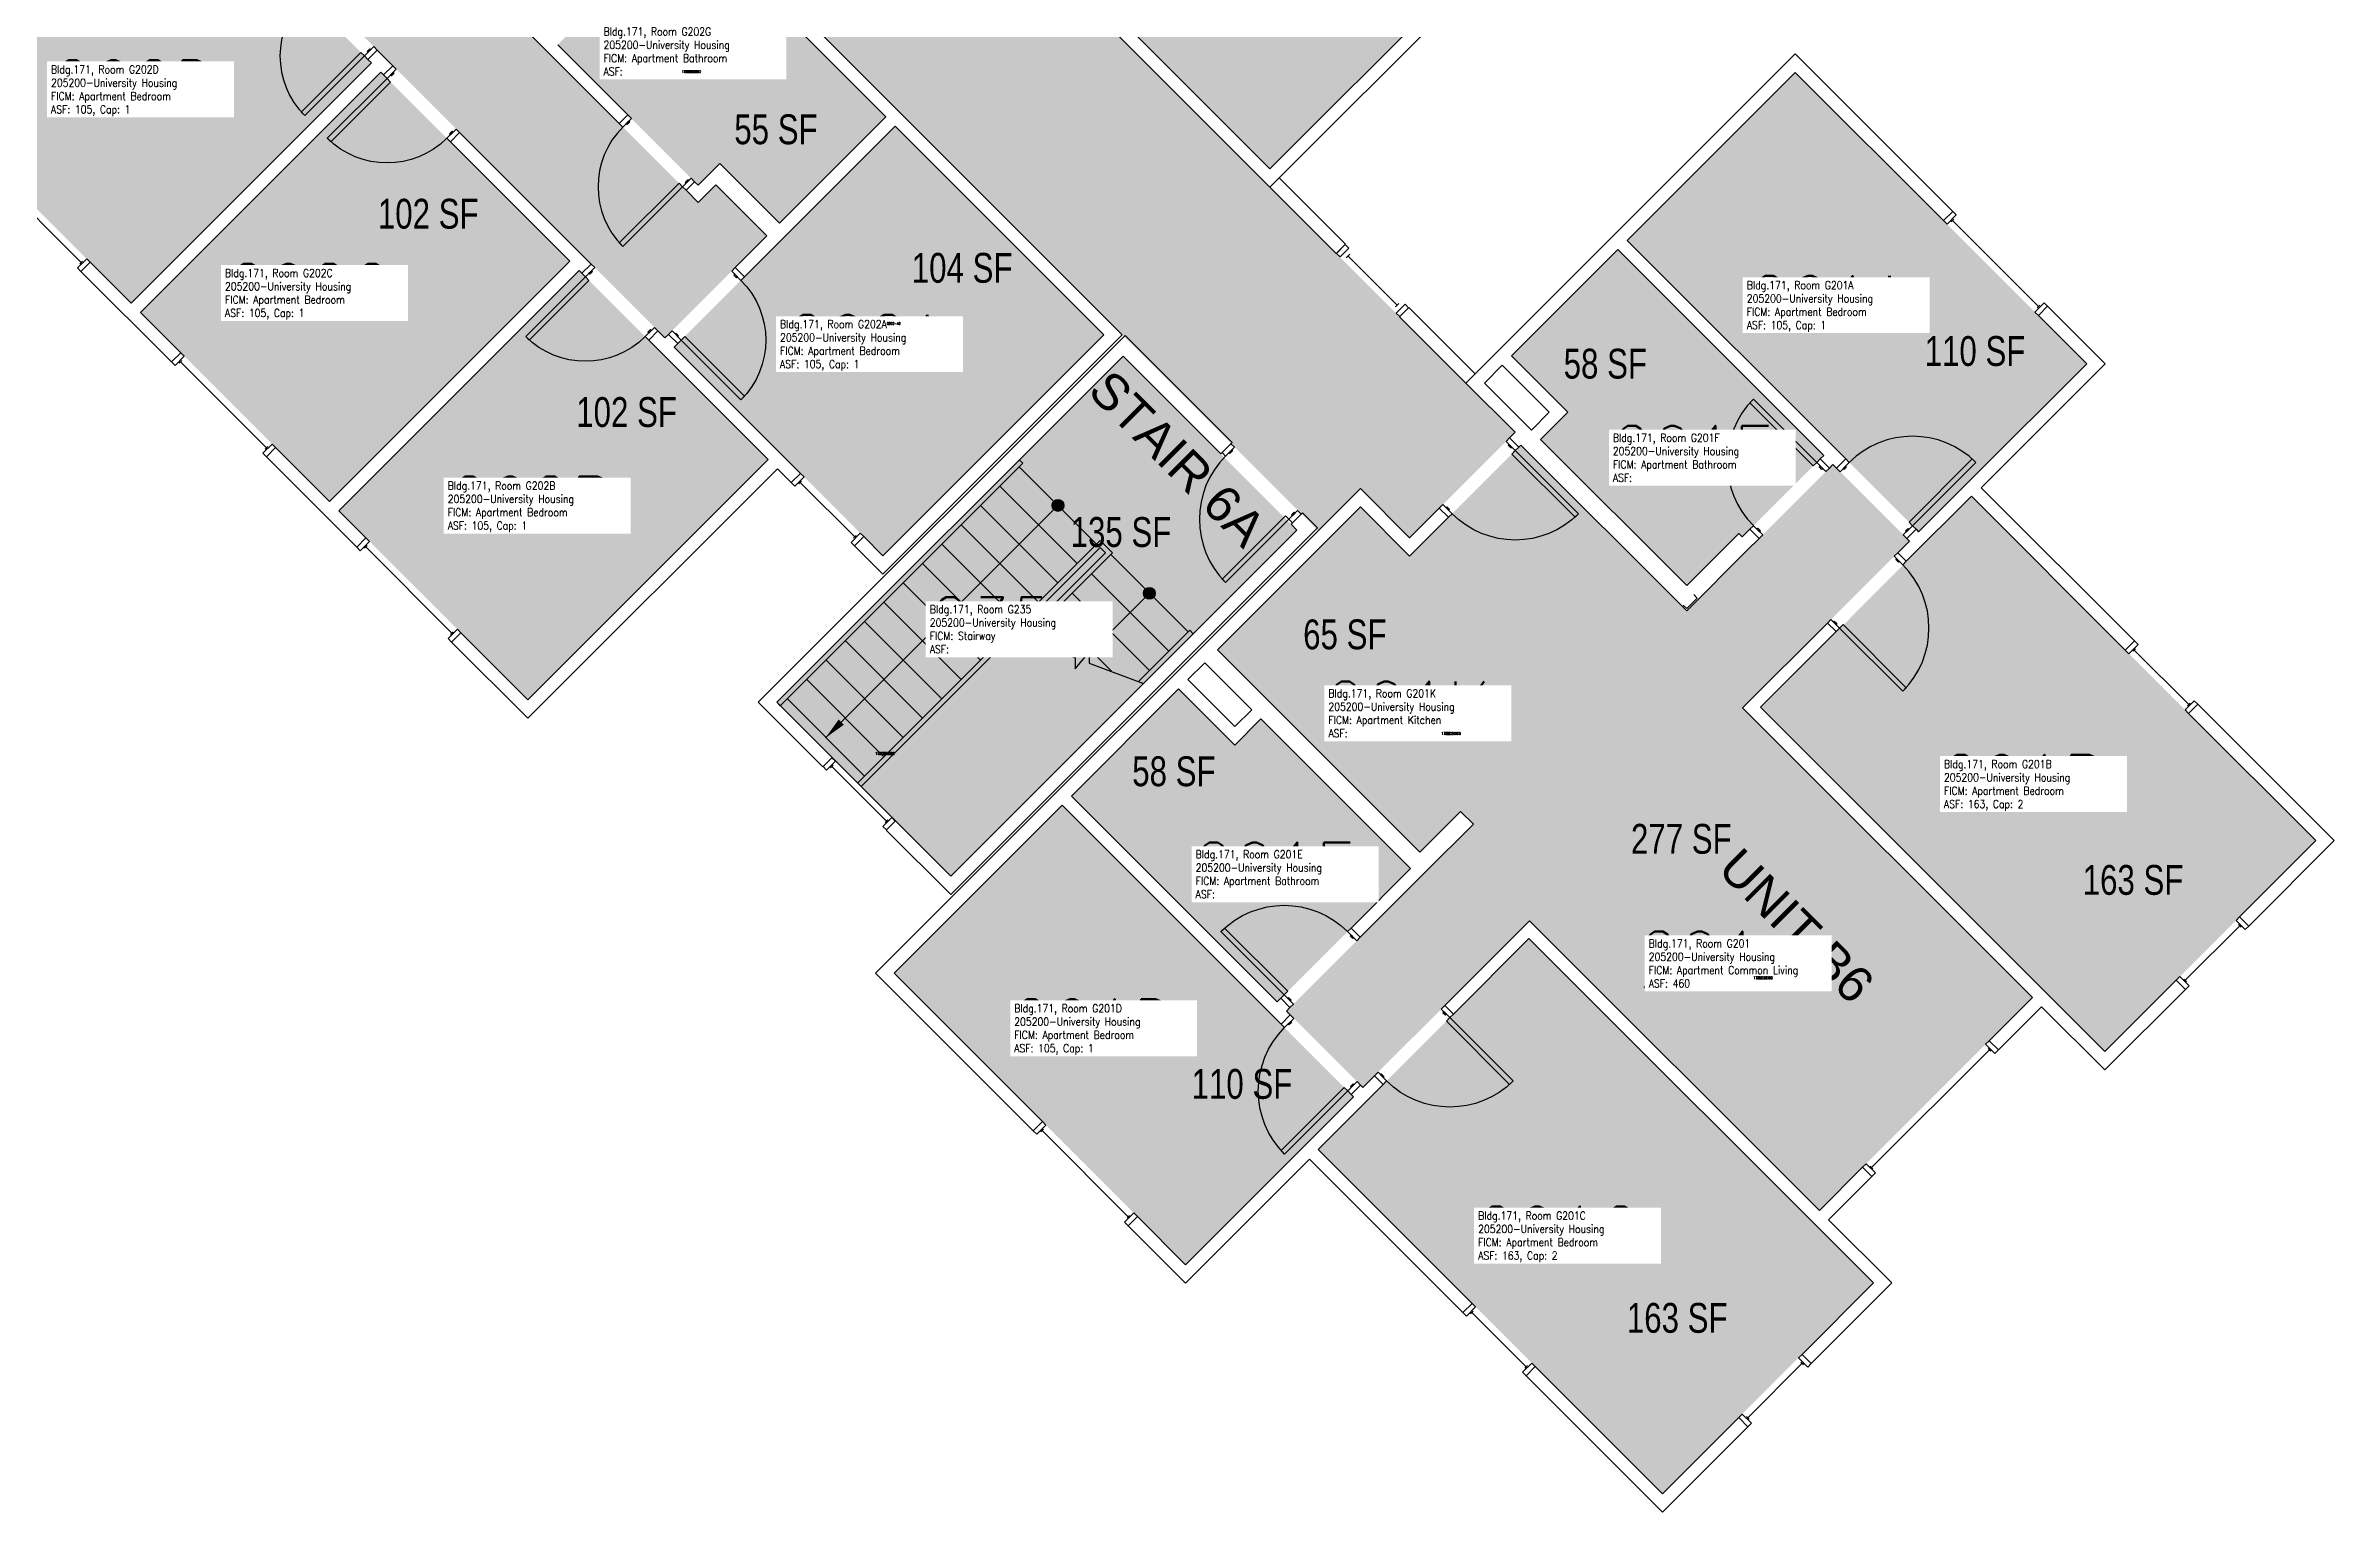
# Model space of a CAD drawing. Header units: inches. Extents: x 1063 to 4030, y -1482 to 1605.
# Drawn here: x 1841 to 2762, y -1482 to -892 of the extents above; entities that cross this region are included whole.
import ezdxf
from ezdxf.enums import TextEntityAlignment as Align

# ---------------------------------------------------------------- set-up
doc = ezdxf.new("R2010")
doc.units = ezdxf.units.IN
doc.header["$LTSCALE"] = 192
doc.header["$MEASUREMENT"] = 0
for name, color, linetype in [('A-AREA-IDEN', 1, 'Continuous'), ('A-DOOR', 2, 'Continuous'), ('A-FLOR', 3, 'Continuous'), ('A-GLAZ', 1, 'Continuous'), ('A-IDEN-RNUM', 7, 'Continuous'), ('A-IDEN-SNUM', 4, 'Continuous'), ('A-IDEN-VNUM', 4, 'Continuous'), ('A-WALL', 5, 'Continuous'), ('AREA-TEXT', 3, 'Continuous'), ('Rooms-Category-Color', 7, 'Continuous'), ('Rooms-College-Color', 7, 'Continuous'), ('Rooms-Department-Color', 7, 'Continuous'), ('Rooms-Division-Color', 7, 'Continuous'), ('Rooms-Information', 7, 'Continuous')]:
    doc.layers.add(name, color=color, linetype=linetype)
doc.styles.add('AREA', font='arial.ttf', dxfattribs={"width": 0.75, "height": 12})
doc.styles.add('DIMS', font='arial.ttf')
doc.styles.add('ROOMSNUMBER', font='txt.shx', dxfattribs={"height": 0.03})
doc.styles.add('ROOMVNUMBER', font='simplex.shx', dxfattribs={"width": 0.85})
doc.styles.get("Standard").update_dxf_attribs({"font": 'arial.ttf'})
doc.dimstyles.new('NBA 2004', dxfattribs={"dimscale": 48, "dimtxt": 0.09375, "dimasz": 0.09375, "dimexe": 0.125, "dimexo": 0.125, "dimgap": 0.0625, "dimtad": 1, "dimdec": 3, "dimzin": 3, "dimdsep": 46, "dimlunit": 4, "dimtxsty": 'DIMS', "dimblk": 'ARCHTICK', "dimcen": 0.09375, "dimdle": 0.125, "dimclrd": 256, "dimclre": 256, "dimclrt": 2, "dimadec": 0, "dimazin": 0, "dimtfac": 0.75, "dimtdec": 3, "dimtmove": 2, "dimatfit": 2, "dimfxl": 1, "dimfrac": 2, "dimtolj": 1, "dimtzin": 0, "dimlwd": -1, "dimlwe": -1, "dimarcsym": 0})

# ---------------------------------------------------------------- blocks, each defined once
blk = doc.blocks.new('_ArchTick')
at = {"color": 0, "linetype": 'ByBlock', "const_width": 0.15}
blk.add_lwpolyline([(-0.5, -0.5), (0.5, 0.5)], dxfattribs=at)

msp = doc.modelspace()

# ---------------------------------------------------------------- hatches: boundary and pattern name
at = {"layer": 'A-FLOR'}
h = msp.add_hatch(color=256, dxfattribs=at)
h.paths.add_polyline_path([(2250.61, -1076.39), (2248.79, -1074.57, 0.25479), (2246.6, -1075.21), (2249.97, -1078.58, 0.25479)])
h.paths.add_polyline_path([(2248.79, -1074.57), (2250.61, -1076.39, 0.294533)])
h.paths.add_polyline_path([(2248.29, -1076.89), (2246.6, -1075.21, 0.414214), (2246.6, -1078.58)])
h.paths.add_polyline_path([(2249.97, -1078.58), (2248.29, -1076.89), (2246.6, -1078.58, 0.414214)])
h = msp.add_hatch(color=256, dxfattribs=at)
h.paths.add_polyline_path([(2287.38, -1111.75), (2285.56, -1109.92, 0.25479), (2283.37, -1110.57), (2286.74, -1113.93, 0.25479)])
h.paths.add_polyline_path([(2285.56, -1109.92), (2287.38, -1111.75, 0.294533)])
h.paths.add_polyline_path([(2285.06, -1112.25), (2283.37, -1110.57, 0.414214), (2283.37, -1113.93)])
h.paths.add_polyline_path([(2286.74, -1113.93), (2285.06, -1112.25), (2283.37, -1113.93, 0.414214)])
at = {"layer": 'Rooms-Category-Color', "true_color": 0xadadad}
for points in [[(1455.35, -189.39), (1460.61, -184.13), (1514.75, -129.99), (1746.97, -362.21), (1764.65, -344.53), (1822.86, -402.74), (1805.18, -420.42), (1892.5, -507.74), (1910.18, -490.06), (1951.98, -531.87), (1934.31, -549.55), (2432.22, -1047.46), (2389.79, -1089.89), (2369.99, -1070.09), (2352.98, -1087.11), (2346.3, -1080.38), (1874.91, -608.95), (1857.23, -626.62), (1815.42, -584.82), (1833.1, -567.14), (1745.78, -479.82), (1728.11, -497.5), (1669.89, -439.28), (1687.57, -421.61)], [(2135.15, -1156.09), (2205.15, -1226.09), (2344.45, -1086.79), (2274.45, -1016.79)]]:
    msp.add_hatch(color=253, dxfattribs=at).paths.add_polyline_path(points)
at = {"layer": 'Rooms-Category-Color', "true_color": 0x728ef3}
for points in [[(1907.31, -648.77), (1874.64, -616.1), (1856.96, -633.78), (1811.71, -588.52), (1810.3, -589.94), (1806.85, -586.49), (1825.94, -567.4), (1808.99, -550.45), (1754.72, -604.72), (1771.67, -621.67), (1779.98, -613.36), (1783.42, -616.81), (1771.67, -628.56), (1751.27, -608.17), (1634.51, -724.93), (1730.33, -820.74), (1815.89, -735.18), (2090.15, -1009.45), (2131.17, -968.44), (2110.57, -947.85), (2103.5, -954.92), (1978.29, -829.7), (1985.36, -822.63), (1964.76, -802.04), (1954.96, -811.84), (1934.01, -790.89), (1939.14, -785.76), (1859.85, -706.48), (1902.54, -663.8), (1897.41, -658.67)], [(2338.53, -768.51), (2249.61, -857.43), (2333.58, -941.4), (2422.5, -852.48)], [(1895.97, -822.69), (1972.07, -898.79), (1875.37, -995.49), (1799.27, -919.39)], [(2098.54, -840), (2179.08, -920.54), (2136.3, -963.32), (2112.25, -939.27), (2103.5, -948.03), (2047.01, -891.53)], [(1975.78, -902.51), (2051.89, -978.61), (1955.19, -1075.3), (1879.09, -999.2)], [(2544.92, -902.59), (2477.3, -970.21), (2565.34, -1058.25), (2594.59, -1087.5), (2662.21, -1019.88)], [(2093.87, -1013.17), (2182.79, -924.25), (2266.76, -1008.22), (2177.84, -1097.14)], [(2473.59, -973.92), (2556.41, -1056.74), (2523.61, -1089.53), (2522.2, -1088.12), (2501.26, -1109.06), (2442.48, -1050.29), (2453.41, -1039.35), (2430.79, -1016.72), (2474.65, -972.85)], [(2055.6, -982.32), (2131.7, -1058.42), (2035, -1155.12), (1958.9, -1079.02)], [(2560.12, -1060.45), (2590.87, -1091.21), (2523.77, -1158.31), (2640.36, -1274.9), (2554.64, -1360.62), (2438.05, -1244.03), (2370.96, -1311.12), (2340.21, -1280.36), (2415.42, -1205.14), (2410.3, -1200.02), (2451.4, -1158.92), (2389.79, -1097.31), (2434.52, -1052.58), (2501.25, -1119.31)], [(2615.79, -1073.2), (2531.46, -1158.05), (2669.53, -1296.64), (2754.38, -1211.79)], [(2312.45, -1135.05), (2369.99, -1077.51), (2451.4, -1158.92), (2393.86, -1216.46)], [(2296.8, -1150.71), (2253.68, -1193.83), (2336.5, -1276.65), (2390.15, -1223), (2329.95, -1162.81), (2319.43, -1173.34)], [(2249.96, -1197.55), (2182.35, -1265.16), (2299.64, -1382.45), (2367.25, -1314.84)], [(2437.79, -1251.2), (2352.94, -1336.05), (2491.53, -1474.64), (2576.38, -1389.79)]]:
    msp.add_hatch(color=171, dxfattribs=at).paths.add_polyline_path(points)
at = {"layer": 'Rooms-College-Color', "true_color": 0xadadad}
for points in [[(1455.35, -189.39), (1460.61, -184.13), (1514.75, -129.99), (1746.97, -362.21), (1764.65, -344.53), (1822.86, -402.74), (1805.18, -420.42), (1892.5, -507.74), (1910.18, -490.06), (1951.98, -531.87), (1934.31, -549.55), (2432.22, -1047.46), (2389.79, -1089.89), (2369.99, -1070.09), (2352.98, -1087.11), (2346.3, -1080.38), (1874.91, -608.95), (1857.23, -626.62), (1815.42, -584.82), (1833.1, -567.14), (1745.78, -479.82), (1728.11, -497.5), (1669.89, -439.28), (1687.57, -421.61)], [(1907.31, -648.77), (1874.64, -616.1), (1856.96, -633.78), (1811.71, -588.52), (1810.3, -589.94), (1806.85, -586.49), (1825.94, -567.4), (1808.99, -550.45), (1754.72, -604.72), (1771.67, -621.67), (1779.98, -613.36), (1783.42, -616.81), (1771.67, -628.56), (1751.27, -608.17), (1634.51, -724.93), (1730.33, -820.74), (1815.89, -735.18), (2090.15, -1009.45), (2131.17, -968.44), (2110.57, -947.85), (2103.5, -954.92), (1978.29, -829.7), (1985.36, -822.63), (1964.76, -802.04), (1954.96, -811.84), (1934.01, -790.89), (1939.14, -785.76), (1859.85, -706.48), (1902.54, -663.8), (1897.41, -658.67)], [(2338.53, -768.51), (2249.61, -857.43), (2333.58, -941.4), (2422.5, -852.48)], [(1895.97, -822.69), (1972.07, -898.79), (1875.37, -995.49), (1799.27, -919.39)], [(2098.54, -840), (2179.08, -920.54), (2136.3, -963.32), (2112.25, -939.27), (2103.5, -948.03), (2047.01, -891.53)], [(1975.78, -902.51), (2051.89, -978.61), (1955.19, -1075.3), (1879.09, -999.2)], [(2544.92, -902.59), (2477.3, -970.21), (2565.34, -1058.25), (2594.59, -1087.5), (2662.21, -1019.88)], [(2093.87, -1013.17), (2182.79, -924.25), (2266.76, -1008.22), (2177.84, -1097.14)], [(2473.59, -973.92), (2556.41, -1056.74), (2523.61, -1089.53), (2522.2, -1088.12), (2501.26, -1109.06), (2442.48, -1050.29), (2453.41, -1039.35), (2430.79, -1016.72), (2474.65, -972.85)], [(2055.6, -982.32), (2131.7, -1058.42), (2035, -1155.12), (1958.9, -1079.02)], [(2135.15, -1156.09), (2205.15, -1226.09), (2344.45, -1086.79), (2274.45, -1016.79)], [(2560.12, -1060.45), (2590.87, -1091.21), (2523.77, -1158.31), (2640.36, -1274.9), (2554.64, -1360.62), (2438.05, -1244.03), (2370.96, -1311.12), (2340.21, -1280.36), (2415.42, -1205.14), (2410.3, -1200.02), (2451.4, -1158.92), (2389.79, -1097.31), (2434.52, -1052.58), (2501.25, -1119.31)], [(2615.79, -1073.2), (2531.46, -1158.05), (2669.53, -1296.64), (2754.38, -1211.79)], [(2312.45, -1135.05), (2369.99, -1077.51), (2451.4, -1158.92), (2393.86, -1216.46)], [(2296.8, -1150.71), (2253.68, -1193.83), (2336.5, -1276.65), (2390.15, -1223), (2329.95, -1162.81), (2319.43, -1173.34)], [(2249.96, -1197.55), (2182.35, -1265.16), (2299.64, -1382.45), (2367.25, -1314.84)], [(2437.79, -1251.2), (2352.94, -1336.05), (2491.53, -1474.64), (2576.38, -1389.79)]]:
    msp.add_hatch(color=253, dxfattribs=at).paths.add_polyline_path(points)
at = {"layer": 'Rooms-Department-Color', "true_color": 0xacacac}
for points in [[(1455.35, -189.39), (1460.61, -184.13), (1514.75, -129.99), (1746.97, -362.21), (1764.65, -344.53), (1822.86, -402.74), (1805.18, -420.42), (1892.5, -507.74), (1910.18, -490.06), (1951.98, -531.87), (1934.31, -549.55), (2432.22, -1047.46), (2389.79, -1089.89), (2369.99, -1070.09), (2352.98, -1087.11), (2346.3, -1080.38), (1874.91, -608.95), (1857.23, -626.62), (1815.42, -584.82), (1833.1, -567.14), (1745.78, -479.82), (1728.11, -497.5), (1669.89, -439.28), (1687.57, -421.61)], [(2135.15, -1156.09), (2205.15, -1226.09), (2344.45, -1086.79), (2274.45, -1016.79)]]:
    msp.add_hatch(color=253, dxfattribs=at).paths.add_polyline_path(points)
at = {"layer": 'Rooms-Department-Color', "true_color": 0x604aed}
for points in [[(1907.31, -648.77), (1874.64, -616.1), (1856.96, -633.78), (1811.71, -588.52), (1810.3, -589.94), (1806.85, -586.49), (1825.94, -567.4), (1808.99, -550.45), (1754.72, -604.72), (1771.67, -621.67), (1779.98, -613.36), (1783.42, -616.81), (1771.67, -628.56), (1751.27, -608.17), (1634.51, -724.93), (1730.33, -820.74), (1815.89, -735.18), (2090.15, -1009.45), (2131.17, -968.44), (2110.57, -947.85), (2103.5, -954.92), (1978.29, -829.7), (1985.36, -822.63), (1964.76, -802.04), (1954.96, -811.84), (1934.01, -790.89), (1939.14, -785.76), (1859.85, -706.48), (1902.54, -663.8), (1897.41, -658.67)], [(2338.53, -768.51), (2249.61, -857.43), (2333.58, -941.4), (2422.5, -852.48)], [(1895.97, -822.69), (1972.07, -898.79), (1875.37, -995.49), (1799.27, -919.39)], [(2098.54, -840), (2179.08, -920.54), (2136.3, -963.32), (2112.25, -939.27), (2103.5, -948.03), (2047.01, -891.53)], [(1975.78, -902.51), (2051.89, -978.61), (1955.19, -1075.3), (1879.09, -999.2)], [(2544.92, -902.59), (2477.3, -970.21), (2565.34, -1058.25), (2594.59, -1087.5), (2662.21, -1019.88)], [(2093.87, -1013.17), (2182.79, -924.25), (2266.76, -1008.22), (2177.84, -1097.14)], [(2473.59, -973.92), (2556.41, -1056.74), (2523.61, -1089.53), (2522.2, -1088.12), (2501.26, -1109.06), (2442.48, -1050.29), (2453.41, -1039.35), (2430.79, -1016.72), (2474.65, -972.85)], [(2055.6, -982.32), (2131.7, -1058.42), (2035, -1155.12), (1958.9, -1079.02)], [(2560.12, -1060.45), (2590.87, -1091.21), (2523.77, -1158.31), (2640.36, -1274.9), (2554.64, -1360.62), (2438.05, -1244.03), (2370.96, -1311.12), (2340.21, -1280.36), (2415.42, -1205.14), (2410.3, -1200.02), (2451.4, -1158.92), (2389.79, -1097.31), (2434.52, -1052.58), (2501.25, -1119.31)], [(2615.79, -1073.2), (2531.46, -1158.05), (2669.53, -1296.64), (2754.38, -1211.79)], [(2312.45, -1135.05), (2369.99, -1077.51), (2451.4, -1158.92), (2393.86, -1216.46)], [(2296.8, -1150.71), (2253.68, -1193.83), (2336.5, -1276.65), (2390.15, -1223), (2329.95, -1162.81), (2319.43, -1173.34)], [(2249.96, -1197.55), (2182.35, -1265.16), (2299.64, -1382.45), (2367.25, -1314.84)], [(2437.79, -1251.2), (2352.94, -1336.05), (2491.53, -1474.64), (2576.38, -1389.79)]]:
    msp.add_hatch(color=173, dxfattribs=at).paths.add_polyline_path(points)
at = {"layer": 'Rooms-Division-Color', "true_color": 0xadadad}
for points in [[(1455.35, -189.39), (1460.61, -184.13), (1514.75, -129.99), (1746.97, -362.21), (1764.65, -344.53), (1822.86, -402.74), (1805.18, -420.42), (1892.5, -507.74), (1910.18, -490.06), (1951.98, -531.87), (1934.31, -549.55), (2432.22, -1047.46), (2389.79, -1089.89), (2369.99, -1070.09), (2352.98, -1087.11), (2346.3, -1080.38), (1874.91, -608.95), (1857.23, -626.62), (1815.42, -584.82), (1833.1, -567.14), (1745.78, -479.82), (1728.11, -497.5), (1669.89, -439.28), (1687.57, -421.61)], [(2135.15, -1156.09), (2205.15, -1226.09), (2344.45, -1086.79), (2274.45, -1016.79)]]:
    msp.add_hatch(color=253, dxfattribs=at).paths.add_polyline_path(points)
at = {"layer": 'Rooms-Division-Color', "true_color": 0x604aed}
for points in [[(1907.31, -648.77), (1874.64, -616.1), (1856.96, -633.78), (1811.71, -588.52), (1810.3, -589.94), (1806.85, -586.49), (1825.94, -567.4), (1808.99, -550.45), (1754.72, -604.72), (1771.67, -621.67), (1779.98, -613.36), (1783.42, -616.81), (1771.67, -628.56), (1751.27, -608.17), (1634.51, -724.93), (1730.33, -820.74), (1815.89, -735.18), (2090.15, -1009.45), (2131.17, -968.44), (2110.57, -947.85), (2103.5, -954.92), (1978.29, -829.7), (1985.36, -822.63), (1964.76, -802.04), (1954.96, -811.84), (1934.01, -790.89), (1939.14, -785.76), (1859.85, -706.48), (1902.54, -663.8), (1897.41, -658.67)], [(2338.53, -768.51), (2249.61, -857.43), (2333.58, -941.4), (2422.5, -852.48)], [(1895.97, -822.69), (1972.07, -898.79), (1875.37, -995.49), (1799.27, -919.39)], [(2098.54, -840), (2179.08, -920.54), (2136.3, -963.32), (2112.25, -939.27), (2103.5, -948.03), (2047.01, -891.53)], [(1975.78, -902.51), (2051.89, -978.61), (1955.19, -1075.3), (1879.09, -999.2)], [(2544.92, -902.59), (2477.3, -970.21), (2565.34, -1058.25), (2594.59, -1087.5), (2662.21, -1019.88)], [(2093.87, -1013.17), (2182.79, -924.25), (2266.76, -1008.22), (2177.84, -1097.14)], [(2473.59, -973.92), (2556.41, -1056.74), (2523.61, -1089.53), (2522.2, -1088.12), (2501.26, -1109.06), (2442.48, -1050.29), (2453.41, -1039.35), (2430.79, -1016.72), (2474.65, -972.85)], [(2055.6, -982.32), (2131.7, -1058.42), (2035, -1155.12), (1958.9, -1079.02)], [(2560.12, -1060.45), (2590.87, -1091.21), (2523.77, -1158.31), (2640.36, -1274.9), (2554.64, -1360.62), (2438.05, -1244.03), (2370.96, -1311.12), (2340.21, -1280.36), (2415.42, -1205.14), (2410.3, -1200.02), (2451.4, -1158.92), (2389.79, -1097.31), (2434.52, -1052.58), (2501.25, -1119.31)], [(2615.79, -1073.2), (2531.46, -1158.05), (2669.53, -1296.64), (2754.38, -1211.79)], [(2312.45, -1135.05), (2369.99, -1077.51), (2451.4, -1158.92), (2393.86, -1216.46)], [(2296.8, -1150.71), (2253.68, -1193.83), (2336.5, -1276.65), (2390.15, -1223), (2329.95, -1162.81), (2319.43, -1173.34)], [(2249.96, -1197.55), (2182.35, -1265.16), (2299.64, -1382.45), (2367.25, -1314.84)], [(2437.79, -1251.2), (2352.94, -1336.05), (2491.53, -1474.64), (2576.38, -1389.79)]]:
    msp.add_hatch(color=173, dxfattribs=at).paths.add_polyline_path(points)

# ---------------------------------------------------------------- linework, layer by layer
at = {"layer": 'A-DOOR'}
for points in [[(1972.95, -892.25), (1974.37, -893.67), (1970.66, -897.38), (1969.24, -895.96)], [(1971.72, -893.49), (1971.36, -893.14), (1970.3, -894.2), (1970.66, -894.55)], [(1969.24, -895.96), (1967.83, -894.55), (1943.79, -918.59), (1945.2, -920.01)], [(1982.06, -901.36), (1980.64, -899.94), (1976.93, -903.65), (1978.35, -905.07)], [(1978.35, -905.07), (1979.76, -906.48), (1955.72, -930.52), (1954.3, -929.11)], [(1980.82, -902.59), (1981.17, -902.95), (1980.11, -904.01), (1979.76, -903.65)], [(2076.63, -921.15), (2075.22, -919.74), (2071.77, -923.19), (2073.19, -924.6)], [(2006.1, -925.4), (2007.51, -926.81), (2003.8, -930.52), (2002.39, -929.11)], [(2004.86, -926.63), (2004.51, -926.28), (2003.45, -927.34), (2003.8, -927.7)], [(2075.66, -922.13), (2076.02, -922.48), (2074.95, -923.54), (2074.6, -923.19)], [(2097.23, -948.64), (2095.81, -947.23), (2071.77, -971.27), (2073.19, -972.69)], [(2100.68, -945.2), (2102.09, -946.61), (2098.64, -950.06), (2097.23, -948.64)], [(2099.7, -946.17), (2099.35, -945.82), (2098.29, -946.88), (2098.64, -947.23)], [(2058.16, -984.88), (2059.57, -986.3), (2035.53, -1010.34), (2034.12, -1008.92)], [(2061.87, -981.17), (2060.46, -979.76), (2056.75, -983.47), (2058.16, -984.88)], [(2060.64, -982.41), (2060.99, -982.76), (2059.93, -983.82), (2059.57, -983.47)], [(2117.03, -982.58), (2118.44, -981.17), (2122.15, -984.88), (2120.74, -986.3)], [(2118.26, -983.82), (2117.91, -984.18), (2118.97, -985.24), (2119.33, -984.88)], [(2085.91, -1005.21), (2087.33, -1006.63), (2083.62, -1010.34), (2082.2, -1008.92)], [(2084.68, -1006.45), (2084.32, -1006.1), (2083.26, -1007.16), (2083.62, -1007.51)], [(2092.99, -1006.63), (2091.57, -1008.04), (2095.28, -1011.75), (2096.7, -1010.34)], [(2094.22, -1007.86), (2094.58, -1007.51), (2095.64, -1008.57), (2095.28, -1008.92)], [(2096.7, -1010.34), (2098.11, -1008.92), (2122.15, -1032.97), (2120.74, -1034.38)], [(2553.58, -1059.57), (2552.16, -1060.99), (2526.71, -1035.53), (2528.12, -1034.12)], [(2428.6, -1051.09), (2430.01, -1049.67), (2433.72, -1053.38), (2432.31, -1054.8)], [(2319.26, -1053.47), (2317.85, -1052.06), (2314.31, -1055.59), (2315.73, -1057.01)], [(2318.2, -1054.53), (2318.56, -1054.88), (2317.49, -1055.94), (2317.14, -1055.59)], [(2429.83, -1052.32), (2429.48, -1052.68), (2430.54, -1053.74), (2430.89, -1053.38)], [(2432.31, -1054.8), (2430.89, -1056.21), (2456.35, -1081.67), (2457.76, -1080.25)], [(2557.29, -1063.28), (2558.7, -1061.87), (2554.99, -1058.16), (2553.58, -1059.57)], [(2562.97, -1063.3), (2561.55, -1061.89), (2565.26, -1058.18), (2566.68, -1059.59)], [(2592.13, -1085.05), (2590.72, -1083.63), (2616.18, -1058.18), (2617.59, -1059.59)], [(2556.05, -1062.05), (2555.7, -1062.4), (2554.64, -1061.34), (2554.99, -1060.99)], [(2564.2, -1062.07), (2564.56, -1062.42), (2565.62, -1061.36), (2565.26, -1061.01)], [(2403.14, -1076.54), (2401.73, -1077.96), (2405.44, -1081.67), (2406.85, -1080.25)], [(2341.18, -1082.46), (2339.77, -1081.05), (2314.31, -1106.5), (2315.73, -1107.92)], [(2344.72, -1078.93), (2346.13, -1080.34), (2342.6, -1083.88), (2341.18, -1082.46)], [(2343.66, -1079.99), (2343.3, -1079.63), (2342.24, -1080.69), (2342.6, -1081.05)], [(2404.38, -1077.78), (2404.73, -1077.43), (2405.79, -1078.49), (2405.44, -1078.84)], [(2531.83, -1088.74), (2530.42, -1090.15), (2526.71, -1086.44), (2528.12, -1085.03)], [(2530.6, -1087.5), (2530.95, -1087.15), (2529.89, -1086.09), (2529.54, -1086.44)], [(2588.42, -1088.76), (2589.84, -1090.17), (2593.55, -1086.46), (2592.13, -1085.05)], [(2589.66, -1087.52), (2589.31, -1087.17), (2590.37, -1086.11), (2590.72, -1086.46)], [(2584.76, -1097.33), (2586.18, -1095.91), (2589.62, -1099.36), (2588.21, -1100.78)], [(2585.73, -1098.3), (2585.38, -1098.65), (2586.44, -1099.72), (2586.8, -1099.36)], [(2559.31, -1122.78), (2557.89, -1124.2), (2561.34, -1127.65), (2562.75, -1126.23)], [(2560.28, -1123.76), (2560.63, -1123.4), (2561.69, -1124.46), (2561.34, -1124.82)], [(2562.75, -1126.23), (2564.17, -1124.82), (2589.62, -1150.27), (2588.21, -1151.69)], [(2339.32, -1273.82), (2340.74, -1272.41), (2315.28, -1246.95), (2313.87, -1248.37)], [(2368.49, -1252.08), (2369.91, -1250.67), (2366.19, -1246.95), (2364.78, -1248.37)], [(2367.25, -1250.84), (2366.9, -1251.2), (2365.84, -1250.14), (2366.19, -1249.78)], [(2343.04, -1277.54), (2341.62, -1278.95), (2337.91, -1275.24), (2339.32, -1273.82)], [(2341.8, -1276.3), (2342.15, -1275.95), (2341.09, -1274.89), (2340.74, -1275.24)], [(2402.52, -1279.57), (2403.94, -1278.15), (2407.39, -1281.6), (2405.97, -1283.01)], [(2343.16, -1283.32), (2341.75, -1281.9), (2338.03, -1285.62), (2339.45, -1287.03)], [(2341.92, -1284.56), (2342.28, -1284.91), (2341.22, -1285.97), (2340.86, -1285.62)], [(2403.5, -1280.54), (2403.14, -1280.89), (2404.2, -1281.95), (2404.56, -1281.6)], [(2405.97, -1283.01), (2404.56, -1284.43), (2430.01, -1309.88), (2431.43, -1308.47)], [(2377.07, -1305.02), (2375.65, -1306.44), (2379.1, -1309.88), (2380.52, -1308.47)], [(2378.04, -1305.99), (2378.39, -1305.64), (2379.46, -1306.7), (2379.1, -1307.06)], [(2364.9, -1312.49), (2363.49, -1311.07), (2338.03, -1336.53), (2339.45, -1337.94)], [(2368.62, -1308.77), (2370.03, -1310.19), (2366.32, -1313.9), (2364.9, -1312.49)], [(2367.38, -1310.01), (2367.03, -1309.66), (2365.97, -1310.72), (2366.32, -1311.07)]]:
    msp.add_lwpolyline(points, close=True, dxfattribs=at)
for centre, radius, start, end in [((1969.24, -895.96), 34, 135, 225), ((2097.23, -948.64), 34, 135, 225), ((2553.58, -1059.57), 36, 135, 225), ((2592.13, -1085.05), 36, 45, 135), ((2341.18, -1082.46), 36, 135, 225), ((2562.75, -1126.23), 36, 315, 45)]:
    msp.add_arc(centre, radius, start, end, dxfattribs=at)
at = {"layer": 'A-DOOR', "extrusion": (0, 0, -1)}
for centre, radius, start, end in [((-1978.35, -905.07), 34, 225, 315), ((-2096.7, -1010.34), 34, 135, 225), ((-2058.16, -984.88), 34, 225, 315), ((-2432.31, -1054.8), 36, 225, 315), ((-2339.32, -1273.82), 36, 45, 135), ((-2364.9, -1312.49), 36, 315, 45), ((-2405.97, -1283.01), 36, 225, 315)]:
    msp.add_arc(centre, radius, start, end, dxfattribs=at)
at = {"layer": 'A-FLOR'}
for p, q in [((2234.14, -1059.92), (2232.73, -1058.51)), ((2234.14, -1059.92), (2136.56, -1157.5)), ((2263.84, -1092.45), (2232.73, -1061.34)), ((2248.29, -1076.89), (2187.48, -1137.7)), ((2248.29, -1108.01), (2217.17, -1076.89)), ((2256.06, -1100.23), (2224.95, -1069.11)), ((2240.51, -1115.78), (2209.4, -1084.67)), ((2265.26, -1091.03), (2167.68, -1188.62)), ((2265.26, -1093.86), (2169.09, -1190.03)), ((2232.73, -1123.56), (2201.62, -1092.45)), ((2265.26, -1091.03), (2270.21, -1095.98)), ((2265.26, -1093.86), (2267.38, -1095.98)), ((2224.95, -1131.34), (2193.84, -1100.23)), ((2233.34, -1130.02), (2267.38, -1095.98)), ((2235.4, -1130.79), (2270.21, -1095.98)), ((2261.72, -1104.47), (2292.83, -1135.58)), ((2269.5, -1096.69), (2300.61, -1127.8)), ((2217.17, -1139.12), (2186.06, -1108.01)), ((2253.94, -1112.25), (2285.06, -1143.36)), ((2209.4, -1146.9), (2178.28, -1115.78)), ((2246.17, -1120.03), (2269.79, -1143.65)), ((2193.84, -1162.45), (2162.73, -1131.34)), ((2201.62, -1154.67), (2170.5, -1123.56)), ((2238.39, -1127.8), (2244.93, -1134.34)), ((2301.32, -1127.1), (2280.69, -1147.73)), ((2301.32, -1127.1), (2302.73, -1128.51)), ((2186.06, -1170.23), (2154.95, -1139.12)), ((2178.28, -1178.01), (2147.17, -1146.9)), ((2136.56, -1157.5), (2135.15, -1156.09)), ((2170.5, -1185.79), (2139.39, -1154.67)), ((2157.42, -1178.36), (2182.88, -1203.82))]:
    msp.add_line(p, q, dxfattribs=at)
msp.add_lwpolyline([(2233.34, -1130.02), (2255.24, -1138.19), (2255.19, -1142.58), (2260.9, -1135.92), (2260.85, -1140.31), (2282.75, -1148.5)], dxfattribs=at)
for centre in [(2248.29, -1076.89), (2285.06, -1112.25)]:
    msp.add_circle(centre, 2.38, dxfattribs=at)
at = {"layer": 'A-GLAZ'}
for p, q in [((1820.62, -944.45), (1855.27, -979.09)), ((2608.76, -961.66), (2607.7, -962.72)), ((2608.23, -962.19), (2642.87, -996.84)), ((2360.36, -975.43), (2363.9, -971.89)), ((2361.78, -976.84), (2360.36, -975.43)), ((2365.31, -973.31), (2361.78, -976.84)), ((2362.84, -975.78), (2364.25, -974.37)), ((2363.9, -971.89), (2365.31, -973.31)), ((2365.66, -975.78), (2364.25, -977.19)), ((1855.8, -978.56), (1854.74, -979.62)), ((2384.76, -996.29), (2364.96, -976.49)), ((2385.46, -995.58), (2384.05, -996.99)), ((2387.94, -995.93), (2384.4, -999.47)), ((2384.4, -999.47), (2385.82, -1000.88)), ((2386.88, -996.99), (2385.46, -998.41)), ((2385.82, -1000.88), (2389.35, -997.35)), ((2389.35, -997.35), (2387.94, -995.93)), ((2643.4, -996.31), (2642.34, -997.37)), ((1895.75, -1018.52), (1894.69, -1019.58)), ((1895.22, -1019.05), (1929.87, -1053.69)), ((1930.4, -1053.16), (1929.34, -1054.22)), ((2145.13, -1067.08), (2144.07, -1068.14)), ((2144.6, -1067.61), (2166.52, -1089.53)), ((1970.29, -1093.06), (1969.23, -1094.12)), ((1969.76, -1093.59), (2004.41, -1128.24)), ((2167.05, -1089), (2165.99, -1090.06)), ((2004.94, -1127.71), (2003.88, -1128.77)), ((2681.9, -1134.54), (2680.84, -1135.6)), ((2681.37, -1135.07), (2703.29, -1156.99)), ((2703.82, -1156.46), (2702.76, -1157.52)), ((2157.87, -1181.46), (2156.8, -1182.52)), ((2157.33, -1181.99), (2179.26, -1203.91)), ((2179.79, -1203.38), (2178.72, -1204.44)), ((2701.88, -1268), (2723.8, -1246.08)), ((2723.27, -1245.55), (2724.33, -1246.61)), ((2701.35, -1267.47), (2702.41, -1268.53)), ((2623.05, -1295.92), (2575.67, -1343.3)), ((2622.52, -1295.39), (2623.58, -1296.45)), ((2241.41, -1329), (2242.47, -1327.94)), ((2241.94, -1328.47), (2276.59, -1363.12)), ((2575.14, -1342.77), (2576.2, -1343.83)), ((2276.06, -1363.65), (2277.12, -1362.59)), ((2414.28, -1402.16), (2415.34, -1401.1)), ((2414.81, -1401.63), (2436.73, -1423.55)), ((2436.2, -1424.08), (2437.26, -1423.02)), ((2547.74, -1422.14), (2525.82, -1444.06)), ((2547.21, -1421.61), (2548.27, -1422.67)), ((2525.29, -1443.53), (2526.35, -1444.59))]:
    msp.add_line(p, q, dxfattribs=at)
for points in [[(2606.02, -963.69), (2604.6, -962.28), (2608.31, -958.57), (2609.73, -959.98)], [(1853.76, -981.3), (1855.18, -982.72), (1858.89, -979.01), (1857.48, -977.59)], [(2641.37, -999.05), (2642.79, -1000.46), (2646.5, -996.75), (2645.08, -995.34)], [(1893.01, -1020.55), (1891.59, -1019.13), (1895.31, -1015.42), (1896.72, -1016.84)], [(1928.36, -1055.9), (1929.78, -1057.32), (1933.49, -1053.61), (1932.08, -1052.19)], [(2142.39, -1069.11), (2140.98, -1067.7), (2144.69, -1063.99), (2146.1, -1065.4)], [(1967.55, -1095.1), (1966.14, -1093.68), (1969.85, -1089.97), (1971.27, -1091.38)], [(2165.02, -1091.74), (2166.43, -1093.15), (2170.14, -1089.44), (2168.73, -1088.03)], [(2002.91, -1130.45), (2004.32, -1131.86), (2008.04, -1128.15), (2006.62, -1126.74)], [(2679.16, -1136.57), (2677.75, -1135.16), (2681.46, -1131.44), (2682.88, -1132.86)], [(2701.79, -1159.2), (2703.21, -1160.61), (2706.92, -1156.9), (2705.5, -1155.49)], [(2155.21, -1183.4), (2153.8, -1181.99), (2157.33, -1178.45), (2158.75, -1179.87)], [(2177.84, -1206.03), (2179.26, -1207.44), (2182.79, -1203.91), (2181.38, -1202.49)], [(2726.01, -1247.59), (2727.42, -1246.17), (2723.71, -1242.46), (2722.3, -1243.87)], [(2703.38, -1270.21), (2701.97, -1271.63), (2698.26, -1267.92), (2699.67, -1266.5)], [(2625.26, -1297.42), (2626.67, -1296.01), (2622.96, -1292.3), (2621.55, -1293.71)], [(2243.45, -1326.26), (2242.03, -1324.85), (2238.32, -1328.56), (2239.73, -1329.98)], [(2577.18, -1345.51), (2575.76, -1346.92), (2572.05, -1343.21), (2573.46, -1341.8)], [(2278.8, -1361.62), (2280.22, -1363.03), (2276.5, -1366.75), (2275.09, -1365.33)], [(2416.31, -1399.42), (2414.9, -1398.01), (2411.18, -1401.72), (2412.6, -1403.14)], [(2438.94, -1422.05), (2440.35, -1423.47), (2436.64, -1427.18), (2435.23, -1425.76)], [(2549.95, -1423.64), (2551.37, -1422.23), (2547.66, -1418.52), (2546.24, -1419.93)], [(2527.33, -1446.27), (2525.91, -1447.68), (2522.2, -1443.97), (2523.61, -1442.56)]]:
    msp.add_lwpolyline(points, close=True, dxfattribs=at)
at = {"layer": 'A-WALL'}
for p, q in [((2183.23, -917.27), (1874.91, -608.95)), ((2098.54, -840), (2179.08, -920.54)), ((2429.92, -852.48), (2333.58, -948.82)), ((2333.58, -941.4), (2422.5, -852.48)), ((2010.23, -861.65), (2071.77, -923.19)), ((2333.58, -948.82), (2242.63, -857.87)), ((2249.61, -857.43), (2333.58, -941.4)), ((2075.22, -919.74), (2047.01, -891.53)), ((1972.07, -898.79), (1875.37, -995.49)), ((1974.37, -893.67), (1970.66, -897.38)), ((1970.66, -897.38), (1972.07, -898.79)), ((1980.64, -899.94), (1974.37, -893.67)), ((1976.93, -903.65), (1980.64, -899.94)), ((2412.42, -1027.66), (2544.92, -895.17)), ((2544.92, -895.17), (2608.31, -958.57)), ((1879.09, -999.2), (1975.78, -902.5)), ((1975.78, -902.5), (1976.93, -903.65)), ((2544.92, -902.59), (2477.3, -970.21)), ((2604.6, -962.28), (2544.92, -902.59)), ((2071.77, -923.19), (2075.22, -919.74)), ((2179.08, -920.54), (2136.3, -963.32)), ((2274.18, -1008.22), (2183.23, -917.27)), ((2007.51, -926.81), (2003.8, -930.52)), ((2060.46, -979.76), (2007.51, -926.81)), ((2122.15, -984.88), (2182.79, -924.25)), ((2182.79, -924.25), (2266.76, -1008.22)), ((2003.8, -930.52), (2051.88, -978.61)), ((2102.09, -946.61), (2098.64, -950.06)), ((2103.5, -948.02), (2102.09, -946.61)), ((2112.25, -939.27), (2103.5, -948.02)), ((2103.5, -954.92), (2110.57, -947.85)), ((2110.57, -947.85), (2131.17, -968.44)), ((2136.3, -963.32), (2112.25, -939.27)), ((2337.29, -945.11), (2333.58, -948.82)), ((2363.99, -971.8), (2337.29, -945.11)), ((2098.64, -950.06), (2103.5, -954.92)), ((2333.58, -948.82), (2360.27, -975.52)), ((2608.31, -958.57), (2604.6, -962.28)), ((2131.17, -968.44), (2118.44, -981.17)), ((2360.27, -975.52), (2363.99, -971.8)), ((2473.59, -973.92), (2430.79, -1016.72)), ((2556.41, -1056.74), (2473.59, -973.92)), ((2477.3, -970.21), (2565.26, -1058.18)), ((1858.89, -979.01), (1855.18, -982.72)), ((1855.18, -982.72), (1891.59, -1019.13)), ((1875.37, -995.49), (1858.89, -979.01)), ((2051.88, -978.61), (1955.19, -1075.3)), ((1958.9, -1079.02), (2055.6, -982.32)), ((2055.6, -982.32), (2056.75, -983.47)), ((2056.75, -983.47), (2060.46, -979.76)), ((2118.44, -981.17), (2122.15, -984.88)), ((1895.31, -1015.42), (1879.09, -999.2)), ((2389.44, -997.26), (2385.73, -1000.97)), ((2385.73, -1000.97), (2412.42, -1027.66)), ((2416.13, -1023.95), (2389.44, -997.26)), ((2642.79, -1000.46), (2646.5, -996.75)), ((2662.21, -1019.88), (2642.79, -1000.46)), ((2646.5, -996.75), (2669.63, -1019.88)), ((2087.33, -1006.63), (2083.62, -1010.34)), ((2083.62, -1010.34), (2131.7, -1058.42)), ((2090.16, -1009.45), (2087.33, -1006.63)), ((2091.57, -1008.04), (2090.16, -1009.45)), ((2095.28, -1011.75), (2091.57, -1008.04)), ((2093.87, -1013.17), (2095.28, -1011.75)), ((2275.33, -1008.48), (2127.72, -1156.09)), ((2177.84, -1104.56), (2274.18, -1008.22)), ((2266.76, -1008.22), (2177.84, -1097.14)), ((2318.38, -1051.53), (2275.33, -1008.48)), ((1891.59, -1019.13), (1895.31, -1015.42)), ((2138.68, -1057.98), (2093.87, -1013.17)), ((2135.15, -1156.09), (2274.45, -1016.79)), ((2274.45, -1016.79), (2313.78, -1056.12)), ((2427.07, -1020.43), (2419.85, -1027.66)), ((2445.99, -1039.35), (2427.07, -1020.43)), ((2430.79, -1016.72), (2453.41, -1039.35)), ((2615.63, -1066.47), (2662.21, -1019.88)), ((2669.63, -1019.88), (2619.77, -1069.75)), ((2412.42, -1027.66), (2416.13, -1023.95)), ((2432.22, -1047.46), (2412.42, -1027.66)), ((2419.85, -1027.66), (2438.76, -1046.58)), ((2438.76, -1046.58), (2445.99, -1039.35)), ((2453.41, -1039.35), (2442.48, -1050.29)), ((2430.01, -1049.67), (2432.22, -1047.46)), ((2433.72, -1053.38), (2430.01, -1049.67)), ((1933.49, -1053.61), (1929.78, -1057.32)), ((1929.78, -1057.32), (1966.14, -1093.68)), ((1955.19, -1075.3), (1933.49, -1053.61)), ((2131.7, -1058.42), (2035, -1155.12)), ((2144.69, -1063.99), (2138.68, -1057.98)), ((2313.78, -1056.12), (2318.38, -1051.53)), ((2434.52, -1052.58), (2433.72, -1053.38)), ((2501.26, -1119.32), (2434.52, -1052.58)), ((2442.48, -1050.29), (2501.26, -1109.06)), ((2554.99, -1058.16), (2556.41, -1056.74)), ((2558.7, -1061.87), (2554.99, -1058.16)), ((2565.26, -1058.18), (2561.55, -1061.89)), ((2035, -1162.54), (2135.41, -1062.13)), ((2135.41, -1062.13), (2140.98, -1067.7)), ((2140.98, -1067.7), (2144.69, -1063.99)), ((2560.12, -1060.45), (2558.7, -1061.87)), ((2561.55, -1061.89), (2560.12, -1060.45)), ((2594.59, -1087.5), (2615.63, -1066.47)), ((2174.92, -1265.16), (2369.99, -1070.09)), ((2369.99, -1070.09), (2389.79, -1089.89)), ((2615.79, -1073.2), (2589.62, -1099.36)), ((2677.75, -1135.16), (2615.79, -1073.2)), ((2619.77, -1069.75), (2681.46, -1131.44)), ((1969.85, -1089.97), (1958.9, -1079.02)), ((2205.15, -1233.52), (2352.76, -1085.91)), ((2369.99, -1077.51), (2312.45, -1135.05)), ((2346.66, -1079.81), (2342.07, -1084.41)), ((2342.07, -1084.41), (2344.45, -1086.79)), ((2352.76, -1085.91), (2346.66, -1079.81)), ((2389.79, -1097.31), (2369.99, -1077.51)), ((2389.79, -1089.89), (2401.73, -1077.96)), ((2405.44, -1081.67), (2389.79, -1097.31)), ((2401.73, -1077.96), (2405.44, -1081.67)), ((2523.61, -1089.53), (2526.71, -1086.44)), ((2526.71, -1086.44), (2530.42, -1090.15)), ((2589.84, -1090.17), (2593.55, -1086.46)), ((2593.55, -1086.46), (2594.59, -1087.5)), ((1966.14, -1093.68), (1969.85, -1089.97)), ((2170.14, -1089.44), (2166.43, -1093.15)), ((2166.43, -1093.15), (2177.84, -1104.56)), ((2177.84, -1097.14), (2170.14, -1089.44)), ((2344.45, -1086.79), (2205.15, -1226.09)), ((2501.26, -1109.06), (2522.2, -1088.12)), ((2525.65, -1094.93), (2501.26, -1119.32)), ((2522.2, -1088.12), (2523.61, -1089.53)), ((2530.42, -1090.15), (2525.65, -1094.93)), ((2586.18, -1095.91), (2590.88, -1091.21)), ((2590.88, -1091.21), (2589.84, -1090.17)), ((2589.62, -1099.36), (2586.18, -1095.91)), ((2505.49, -1114.2), (2504.08, -1112.78)), ((2499.84, -1117.02), (2501.26, -1118.43)), ((2501.26, -1118.43), (2505.49, -1114.2)), ((2008.04, -1128.15), (2004.32, -1131.86)), ((2004.32, -1131.86), (2035, -1162.54)), ((2035, -1155.12), (2008.04, -1128.15)), ((2523.78, -1158.31), (2557.89, -1124.2)), ((2561.34, -1127.65), (2530.94, -1158.05)), ((2557.89, -1124.2), (2561.34, -1127.65)), ((2681.46, -1131.44), (2677.75, -1135.16)), ((2307.33, -1140.18), (2300.51, -1147)), ((2326.24, -1159.1), (2307.33, -1140.18)), ((2312.45, -1135.05), (2393.86, -1216.46)), ((2296.8, -1150.71), (2253.68, -1193.83)), ((2319.43, -1173.34), (2296.8, -1150.71)), ((2300.51, -1147), (2319.43, -1165.91)), ((2127.72, -1156.09), (2153.71, -1182.07)), ((2157.42, -1178.36), (2135.15, -1156.09)), ((2319.43, -1165.91), (2326.24, -1159.1)), ((2640.36, -1274.9), (2523.78, -1158.31)), ((2530.94, -1158.05), (2669.53, -1296.64)), ((2703.21, -1160.61), (2706.92, -1156.9)), ((2706.92, -1156.9), (2761.81, -1211.79)), ((2329.95, -1162.81), (2319.43, -1173.34)), ((2390.15, -1223), (2329.95, -1162.81)), ((2754.38, -1211.79), (2703.21, -1160.61)), ((2153.71, -1182.07), (2157.42, -1178.36)), ((2253.68, -1193.83), (2336.5, -1276.65)), ((2182.88, -1203.82), (2179.17, -1207.53)), ((2249.96, -1197.55), (2182.35, -1265.16)), ((2205.15, -1226.09), (2182.88, -1203.82)), ((2338.03, -1285.62), (2249.96, -1197.55)), ((2393.86, -1216.46), (2410.3, -1200.02)), ((2415.43, -1205.15), (2395.8, -1224.77)), ((2410.3, -1200.02), (2415.43, -1205.15)), ((2179.17, -1207.53), (2205.15, -1233.52)), ((2723.71, -1242.46), (2754.38, -1211.79)), ((2761.81, -1211.79), (2727.42, -1246.17)), ((2366.19, -1246.95), (2390.15, -1223)), ((2395.8, -1224.77), (2369.91, -1250.67)), ((2727.42, -1246.17), (2723.71, -1242.46)), ((2369.91, -1250.67), (2366.19, -1246.95)), ((2403.94, -1278.15), (2438.05, -1244.04)), ((2437.79, -1251.2), (2407.39, -1281.6)), ((2576.38, -1389.79), (2437.79, -1251.2)), ((2438.05, -1244.04), (2554.64, -1360.62)), ((2238.32, -1328.56), (2174.92, -1265.16)), ((2182.35, -1265.16), (2242.03, -1324.85)), ((2669.53, -1296.64), (2698.26, -1267.92)), ((2698.26, -1267.92), (2701.97, -1271.63)), ((2336.5, -1276.65), (2337.91, -1275.24)), ((2337.91, -1275.24), (2341.62, -1278.95)), ((2341.62, -1278.95), (2340.21, -1280.37)), ((2407.39, -1281.6), (2403.94, -1278.15)), ((2622.96, -1292.3), (2640.36, -1274.9)), ((2644.07, -1278.61), (2626.67, -1296.01)), ((2669.53, -1304.07), (2644.07, -1278.61)), ((2701.97, -1271.63), (2669.53, -1304.07)), ((2341.75, -1281.9), (2338.03, -1285.62)), ((2340.21, -1280.37), (2341.75, -1281.9)), ((2626.67, -1296.01), (2622.96, -1292.3)), ((2370.97, -1311.12), (2375.65, -1306.44)), ((2375.65, -1306.44), (2379.1, -1309.88)), ((2346.22, -1335.87), (2367.25, -1314.84)), ((2379.1, -1309.88), (2352.94, -1336.05)), ((2366.32, -1313.9), (2370.03, -1310.19)), ((2367.25, -1314.84), (2366.32, -1313.9)), ((2370.03, -1310.19), (2370.97, -1311.12)), ((2242.03, -1324.85), (2238.32, -1328.56)), ((2299.64, -1382.45), (2346.22, -1335.87)), ((2349.49, -1340.03), (2299.64, -1389.88)), ((2411.18, -1401.72), (2349.49, -1340.03)), ((2352.94, -1336.05), (2414.9, -1398.01)), ((2554.64, -1360.62), (2572.05, -1343.21)), ((2572.05, -1343.21), (2575.76, -1346.92)), ((2575.76, -1346.92), (2558.35, -1364.33)), ((2276.5, -1366.75), (2280.22, -1363.03)), ((2299.64, -1389.88), (2276.5, -1366.75)), ((2280.22, -1363.03), (2299.64, -1382.45)), ((2558.35, -1364.33), (2583.81, -1389.79)), ((2547.66, -1418.52), (2576.38, -1389.79)), ((2583.81, -1389.79), (2551.37, -1422.23)), ((2414.9, -1398.01), (2411.18, -1401.72)), ((2436.64, -1427.18), (2440.35, -1423.47)), ((2491.53, -1482.07), (2436.64, -1427.18)), ((2440.35, -1423.47), (2491.53, -1474.64)), ((2551.37, -1422.23), (2547.66, -1418.52)), ((2491.53, -1474.64), (2522.2, -1443.97)), ((2522.2, -1443.97), (2525.91, -1447.68)), ((2525.91, -1447.68), (2491.53, -1482.07))]:
    msp.add_line(p, q, dxfattribs=at)

# ---------------------------------------------------------------- texts
at = {"layer": 'A-AREA-IDEN'}
for s, p in [('STAIR 6A', (2291.32, -1063.1)), ('UNIT B6', (2540.41, -1251.11))]:
    msp.add_text(s, height=14.4, rotation=315, dxfattribs=at).set_placement(p, align=Align.CENTER)
at = {"layer": 'A-IDEN-RNUM', "style": 'ROOMSNUMBER', "width": 0.85}
for s, p in [('0202-G0', (2100.75, -902.32)), ('0202-D0', (1888.28, -906.58)), ('0202-C0', (1958.54, -986.69)), ('0201-A0', (2567.08, -992.4)), ('0202-A0', (2182.17, -1003.68)), ('0201-F0', (2497.36, -1062.22)), ('0202-B0', (2048.62, -1073.55)), ('0201-K0', (2406.51, -1168.65)), ('0235-00', (2178.69, -1176.72)), ('0201-B0', (2650.71, -1186.88)), ('0201-E0', (2335.05, -1221.5)), ('0201-00', (2531.99, -1267.02)), ('0201-D0', (2275.05, -1282.47)), ('0201-C0', (2460.85, -1362.92))]:
    msp.add_text(s, height=1, dxfattribs=at).set_placement(p, align=Align.MIDDLE_CENTER)
at = {"layer": 'A-IDEN-SNUM', "style": 'ROOMSNUMBER', "width": 0.85}
for s, p in [('1710G202G0', (2100.75, -902.32)), ('1710G202D0', (1888.28, -906.58)), ('1710G202C0', (1958.54, -986.69)), ('1710G201A0', (2567.08, -992.4)), ('1710G202A0', (2182.17, -1003.68)), ('1710G201F0', (2497.36, -1062.22)), ('1710G202B0', (2048.62, -1073.55)), ('1710G201K0', (2406.51, -1168.65)), ('1710G23500', (2178.69, -1176.72)), ('1710G201B0', (2650.71, -1186.88)), ('1710G201E0', (2335.05, -1221.5)), ('1710G20100', (2531.99, -1267.02)), ('1710G201D0', (2275.05, -1282.47)), ('1710G201C0', (2460.85, -1362.92))]:
    msp.add_text(s, height=1, dxfattribs=at).set_placement(p, align=Align.MIDDLE_CENTER)
at = {"layer": 'A-IDEN-VNUM', "style": 'ROOMVNUMBER', "width": 0.85}
for s, p in [('202G', (2099.58, -892.61)), ('202D', (1876.81, -908.92)), ('202C', (1947.27, -990.86)), ('201A', (2558.24, -995.74)), ('202A', (2171.06, -1011.44)), ('201F', (2502.97, -1056.09)), ('202B', (2036.43, -1076.43)), ('235', (2221.29, -1125.11)), ('201K', (2388.97, -1158.95)), ('201B', (2636.65, -1188.49)), ('201E', (2335.11, -1223.72)), ('201', (2506.47, -1259.6)), ('201D', (2262.55, -1286.77)), ('201C', (2449.68, -1370.21))]:
    msp.add_text(s, height=22.5, dxfattribs=at).set_placement(p, align=Align.MIDDLE_CENTER)
at = {"layer": 'AREA-TEXT', "style": 'AREA', "width": 0.75}
for s, p in [('55 SF', (2134.82, -925.52)), ('102 SF', (1994.9, -959.49)), ('104 SF', (2209.73, -981.27)), ('110 SF', (2617.28, -1014.74)), ('58 SF', (2468.53, -1019.83)), ('102 SF', (2074.72, -1039.3)), ('135 SF', (2273.65, -1087.59)), ('65 SF', (2363.71, -1128.77)), ('58 SF', (2294.93, -1183.88)), ('277 SF', (2499.1, -1211.06)), ('163 SF', (2680.86, -1227.59)), ('110 SF', (2322.33, -1309.69)), ('163 SF', (2497.44, -1403.84))]:
    msp.add_text(s, height=12, dxfattribs=at).set_placement(p, align=Align.MIDDLE_CENTER)

# ---------------------------------------------------------------- leaders
at = {"layer": 'A-FLOR'}
for points in [[(2154.73, -1170.45), (2248.29, -1076.89)], [(2261.5, -1135.8), (2285.06, -1112.25)]]:
    msp.add_leader(points, dimstyle='NBA 2004', override={"dimscale": 96, "dimasz": 0.09375, "dimgap": 0.0625, "dimtad": 0}, dxfattribs=at)

# ---------------------------------------------------------------- next in the draw order: texts
at = {"layer": 'Rooms-Information', "char_height": 3.2143, "width": 72, "attachment_point": 7, "style": 'ROOMVNUMBER', "bg_fill": 3, "box_fill_scale": 1.5, "bg_fill_color": 256, "bg_fill_true_color": 13158600, "bg_fill_transparency": 0}
for s, insert in [('Bldg.171, Room G202G^M^J205200-University Housing^M^JFICM: Apartment Bathroom^M^JASF: ', (2065.43, -903.86)), ('Bldg.171, Room G202D^M^J205200-University Housing^M^JFICM: Apartment Bedroom^M^JASF: 105, Cap: 1', (1843.12, -920.17)), ('Bldg.171, Room G202C^M^J205200-University Housing^M^JFICM: Apartment Bedroom^M^JASF: 105, Cap: 1', (1913.12, -1002.11)), ('Bldg.171, Room G201A^M^J205200-University Housing^M^JFICM: Apartment Bedroom^M^JASF: 105, Cap: 1', (2525.45, -1006.99)), ('Bldg.171, Room G202A^M^J205200-University Housing^M^JFICM: Apartment Bedroom^M^JASF: 105, Cap: 1', (2136.45, -1022.69)), ('Bldg.171, Room G201F^M^J205200-University Housing^M^JFICM: Apartment Bathroom^M^JASF: ', (2471.55, -1067.34)), ('Bldg.171, Room G202B^M^J205200-University Housing^M^JFICM: Apartment Bedroom^M^JASF: 105, Cap: 1', (2002.74, -1087.68)), ('Bldg.171, Room G235^M^J205200-University Housing^M^JFICM: Stairway^M^JASF: ', (2196.7, -1136.36)), ('Bldg.171, Room G201K^M^J205200-University Housing^M^JFICM: Apartment Kitchen^M^JASF: ', (2357.09, -1170.2)), ('Bldg.171, Room G201B^M^J205200-University Housing^M^JFICM: Apartment Bedroom^M^JASF: 163, Cap: 2', (2604.78, -1199.74)), ('Bldg.171, Room G201E^M^J205200-University Housing^M^JFICM: Apartment Bathroom^M^JASF: ', (2303.69, -1234.97)), ('Bldg.171, Room G201^M^J205200-University Housing^M^JFICM: Apartment Common Living^M^JASF: 460', (2485.98, -1270.85)), ('Bldg.171, Room G201D^M^J205200-University Housing^M^JFICM: Apartment Bedroom^M^JASF: 105, Cap: 1', (2230.68, -1298.02)), ('Bldg.171, Room G201C^M^J205200-University Housing^M^JFICM: Apartment Bedroom^M^JASF: 163, Cap: 2', (2417.35, -1381.46))]:
    msp.add_mtext(s, dxfattribs=dict(at, insert=insert))

doc.saveas('drawing.dxf')
